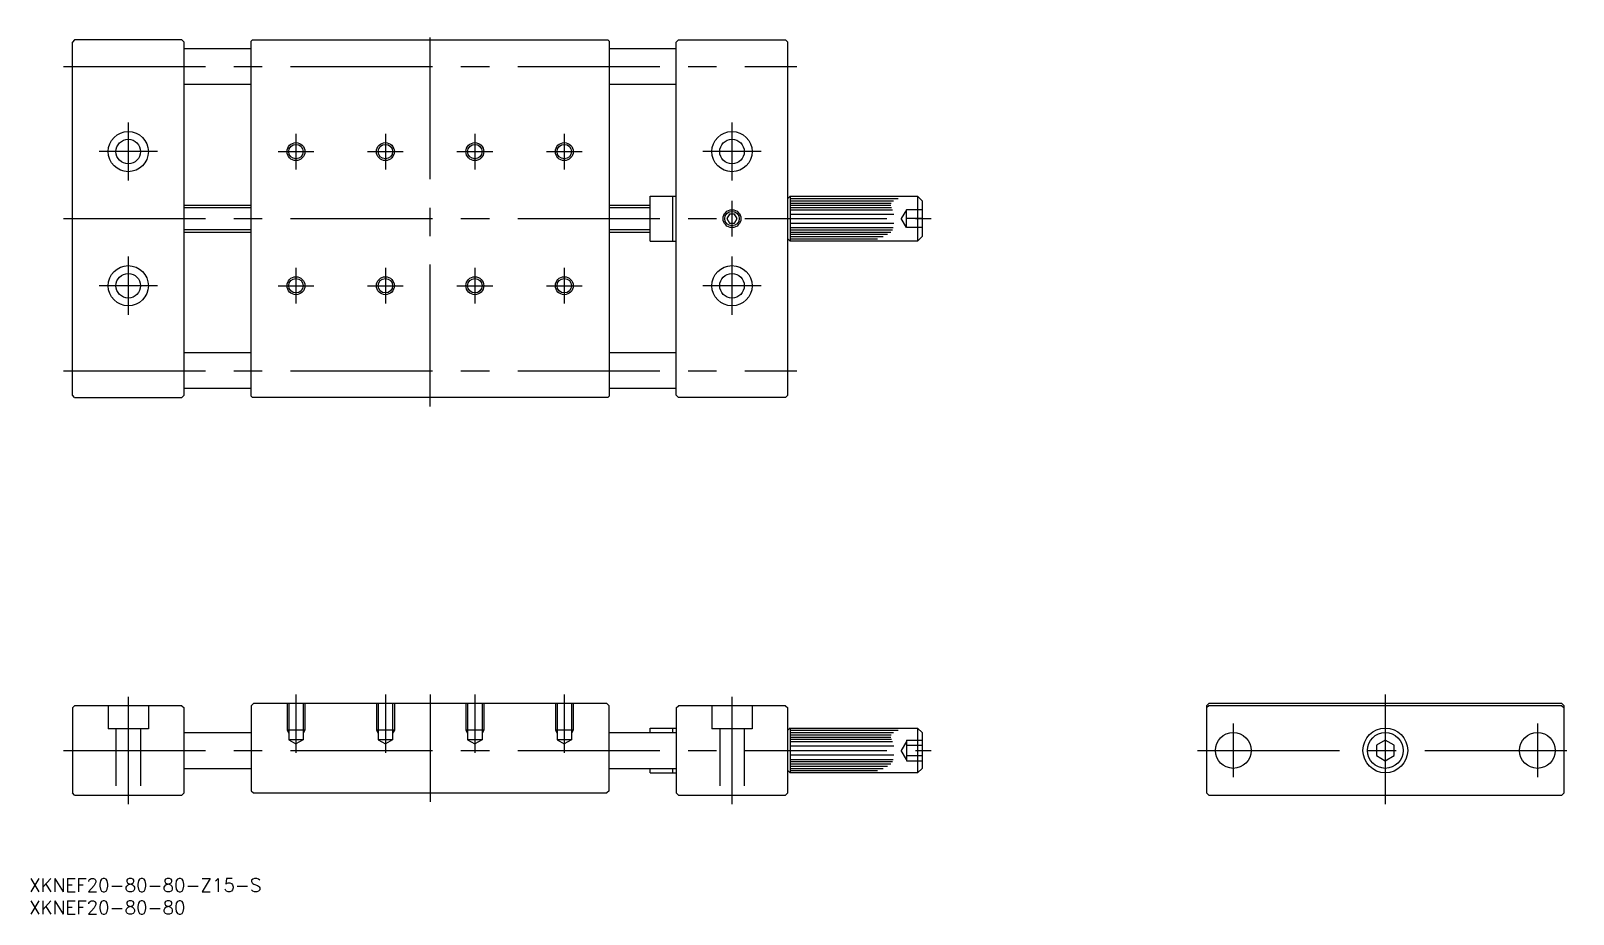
# Model space of a CAD drawing. Extents: x -303 to 42, y -37 to 161.
import ezdxf

# ---------------------------------------------------------------- set-up
doc = ezdxf.new("R2010")
doc.units = 0
doc.linetypes.add('CENTER', pattern=[50.8, 31.75, -6.35, 6.35, -6.35])
doc.linetypes.add('DASHED', pattern=[19.05, 12.7, -6.35])
doc.layers.get('0').update_dxf_attribs({"linetype": 'CONTINUOUS'})
doc.layers.add('CENTER', color=1, linetype='CONTINUOUS')
doc.styles.get("Standard").update_dxf_attribs({"font": 'txt.shx', "height": 3, "bigfont": 'bigfont.shx'})

# ---------------------------------------------------------------- blocks, each defined once
blk = doc.blocks.new('*U2')
at = {"color": 7, "linetype": 'CONTINUOUS'}
blk.add_text('XKNEF20-80-80-Z15-S', height=3, dxfattribs=at).set_placement((-303.26, -31.61))
blk = doc.blocks.new('*U3')
at = {"color": 7, "linetype": 'CONTINUOUS'}
blk.add_text('XKNEF20-80-80', height=3, dxfattribs=at).set_placement((-303.26, -36.61))

msp = doc.modelspace()

# ---------------------------------------------------------------- linework, layer by layer
at = {"color": 7, "linetype": 'CONTINUOUS'}
for p, q in [((-293.09, 158.93), (-293.59, 158.43)), ((-269.09, 158.93), (-293.09, 158.93)), ((-269.09, 158.93), (-268.59, 158.43)), ((-253.29, 158.93), (-253.59, 158.63)), ((-253.29, 158.93), (-173.89, 158.93)), ((-173.59, 158.63), (-173.89, 158.93)), ((-158.09, 158.93), (-158.59, 158.43)), ((-158.09, 158.93), (-134.09, 158.93)), ((-134.09, 158.93), (-133.59, 158.43)), ((-293.59, 79.43), (-293.59, 158.43)), ((-268.59, 79.43), (-268.59, 158.43)), ((-253.59, 156.93), (-268.59, 156.93)), ((-253.59, 79.23), (-253.59, 158.63)), ((-173.59, 158.63), (-173.59, 79.23)), ((-158.59, 156.93), (-173.59, 156.93)), ((-158.59, 79.43), (-158.59, 158.43)), ((-133.59, 79.43), (-133.59, 158.43)), ((-253.59, 148.93), (-268.59, 148.93)), ((-158.59, 148.93), (-173.59, 148.93)), ((-268.59, 121.93), (-253.59, 121.93)), ((-173.59, 121.93), (-164.39, 121.93)), ((-164.39, 113.93), (-164.39, 123.93)), ((-164.39, 123.93), (-159.29, 123.93)), ((-159.29, 113.93), (-159.29, 123.93)), ((-159.29, 123.93), (-158.59, 123.93)), ((-133.09, 123.93), (-133.59, 123.43)), ((-133.09, 123.93), (-104.59, 123.93)), ((-133.09, 123.93), (-133.09, 113.93)), ((-133.09, 123.43), (-108.91, 123.43)), ((-133.09, 122.93), (-109.95, 122.93)), ((-133.09, 122.43), (-110.52, 122.43)), ((-133.09, 121.93), (-110.58, 121.93)), ((-133.09, 121.43), (-110.42, 121.43)), ((-133.09, 120.93), (-110.2, 120.93)), ((-104.59, 123.93), (-104.59, 113.93)), ((-104.59, 123.93), (-103.59, 122.93)), ((-103.59, 122.93), (-103.59, 114.93)), ((-146.66, 119.93), (-147.24, 118.93)), ((-147.24, 118.93), (-146.66, 117.93)), ((-145.51, 119.93), (-146.66, 119.93)), ((-146.66, 117.93), (-145.51, 117.93)), ((-144.93, 118.93), (-145.51, 119.93)), ((-145.51, 117.93), (-144.93, 118.93)), ((-133.09, 119.93), (-109.93, 119.93)), ((-133.09, 117.93), (-109.92, 117.93)), ((-268.59, 115.93), (-253.59, 115.93)), ((-173.59, 115.93), (-164.39, 115.93)), ((-164.39, 113.93), (-159.29, 113.93)), ((-159.29, 113.93), (-158.59, 113.93)), ((-133.09, 113.93), (-133.59, 114.43)), ((-133.09, 116.93), (-110.04, 116.93)), ((-133.09, 116.43), (-110.21, 116.43)), ((-133.09, 115.93), (-110.57, 115.93)), ((-133.09, 115.43), (-111.32, 115.43)), ((-133.09, 114.93), (-112.32, 114.93)), ((-133.09, 114.43), (-113.57, 114.43)), ((-104.59, 113.93), (-133.09, 113.93)), ((-103.59, 114.93), (-104.59, 113.93)), ((-253.59, 88.93), (-268.59, 88.93)), ((-158.59, 88.93), (-173.59, 88.93)), ((-293.09, 78.93), (-293.59, 79.43)), ((-268.59, 79.43), (-269.09, 78.93)), ((-253.59, 80.93), (-268.59, 80.93)), ((-158.59, 80.93), (-173.59, 80.93)), ((-158.09, 78.93), (-158.59, 79.43)), ((-133.59, 79.43), (-134.09, 78.93)), ((-293.09, 78.93), (-269.09, 78.93)), ((-253.59, 79.23), (-253.29, 78.93)), ((-173.89, 78.93), (-253.29, 78.93)), ((-173.59, 79.23), (-173.89, 78.93)), ((-134.09, 78.93), (-158.09, 78.93)), ((-253.09, 10.5), (-253.59, 10)), ((-174.09, 10.5), (-253.09, 10.5)), ((-174.09, 10.5), (-173.59, 10)), ((-39.5, 10.5), (-40, 10)), ((39.5, 10.5), (-39.5, 10.5)), ((40, 10), (39.5, 10.5)), ((-293.09, 10), (-293.59, 9.5)), ((-293.59, 9.5), (-293.59, -9.5)), ((-269.09, 10), (-293.09, 10)), ((-269.09, 10), (-268.59, 9.5)), ((-268.59, -9.5), (-268.59, 9.5)), ((-253.59, 10), (-253.59, -9)), ((-173.59, -9), (-173.59, 10)), ((-158.59, 9.5), (-158.09, 10)), ((-158.59, 9.5), (-158.59, -9.5)), ((-134.09, 10), (-158.09, 10)), ((-134.09, 10), (-133.59, 9.5)), ((-133.59, -9.5), (-133.59, 9.5)), ((-40, 10), (-40, -9.5)), ((-39.5, 10), (-40, 9.5)), ((39.5, 10), (-39.5, 10)), ((39.5, 10), (40, 9.5)), ((40, -9.5), (40, 10)), ((-268.59, 4), (-253.59, 4)), ((-173.59, 4), (-158.59, 4)), ((-164.39, 4), (-164.39, 5)), ((-164.39, 5), (-159.29, 5)), ((-159.29, 4), (-159.29, 5)), ((-159.29, 5), (-158.59, 5)), ((-133.09, 5), (-133.59, 4.5)), ((-133.09, 5), (-104.59, 5)), ((-133.09, 5), (-133.09, -5)), ((-133.09, 4.5), (-108.91, 4.5)), ((-133.09, 4), (-109.95, 4)), ((-133.09, 3.5), (-110.52, 3.5)), ((-104.59, 5), (-104.59, -5)), ((-104.59, 5), (-103.59, 4)), ((-103.59, 4), (-103.59, -4)), ((-133.09, 3), (-110.58, 3)), ((-133.09, 2.5), (-110.42, 2.5)), ((-133.09, 2), (-110.2, 2)), ((-133.09, 1), (-109.93, 1)), ((0, 2.31), (-2, 1.15)), ((-2, 1.15), (-2, -1.15)), ((2, 1.15), (0, 2.31)), ((2, -1.15), (2, 1.15)), ((-133.09, -1), (-109.92, -1)), ((-133.09, -2), (-110.04, -2)), ((-133.09, -2.5), (-110.21, -2.5)), ((-133.09, -3), (-110.57, -3)), ((-2, -1.15), (0, -2.31)), ((0, -2.31), (2, -1.15)), ((-268.59, -4), (-253.59, -4)), ((-173.59, -4), (-158.59, -4)), ((-164.39, -5), (-164.39, -4)), ((-164.39, -5), (-159.29, -5)), ((-159.29, -5), (-159.29, -4)), ((-159.29, -5), (-158.59, -5)), ((-133.09, -5), (-133.59, -4.5)), ((-133.09, -3.5), (-111.32, -3.5)), ((-133.09, -4), (-112.32, -4)), ((-133.09, -4.5), (-113.57, -4.5)), ((-104.59, -5), (-133.09, -5)), ((-103.59, -4), (-104.59, -5)), ((-293.09, -10), (-293.59, -9.5)), ((-293.09, -10), (-269.09, -10)), ((-268.59, -9.5), (-269.09, -10)), ((-253.59, -9), (-253.09, -9.5)), ((-253.09, -9.5), (-174.09, -9.5)), ((-173.59, -9), (-174.09, -9.5)), ((-158.59, -9.5), (-158.09, -10)), ((-158.09, -10), (-134.09, -10)), ((-133.59, -9.5), (-134.09, -10)), ((-39.5, -10), (-40, -9.5)), ((-39.5, -10), (39.5, -10)), ((40, -9.5), (39.5, -10))]:
    msp.add_line(p, q, dxfattribs=at)
at = {"color": 3, "linetype": 'CONTINUOUS'}
for p, q in [((-268.59, 121.39), (-253.59, 121.39)), ((-173.59, 121.39), (-164.39, 121.39)), ((-268.59, 116.47), (-253.59, 116.47)), ((-173.59, 116.47), (-164.39, 116.47))]:
    msp.add_line(p, q, dxfattribs=at)
at = {"color": 3, "linetype": 'DASHED'}
for p, q in [((-107.09, 120.93), (-108.24, 118.93)), ((-103.59, 120.93), (-107.09, 120.93)), ((-107.09, 116.93), (-107.09, 120.93)), ((-107.09, 116.93), (-108.24, 118.93)), ((-103.59, 118.93), (-107.09, 118.93)), ((-103.59, 116.93), (-107.09, 116.93)), ((-245.59, 10.5), (-245.59, 4.5)), ((-245.21, 10.5), (-245.21, 2.4)), ((-241.97, 10.5), (-241.97, 2.4)), ((-241.59, 10.5), (-241.59, 4.5)), ((-225.59, 10.5), (-225.59, 4.5)), ((-225.21, 10.5), (-225.21, 2.4)), ((-221.97, 10.5), (-221.97, 2.4)), ((-221.59, 10.5), (-221.59, 4.5)), ((-205.59, 10.5), (-205.59, 4.5)), ((-205.21, 10.5), (-205.21, 2.4)), ((-201.97, 10.5), (-201.97, 2.4)), ((-201.59, 10.5), (-201.59, 4.5)), ((-185.59, 10.5), (-185.59, 4.5)), ((-185.21, 10.5), (-185.21, 2.4)), ((-181.97, 10.5), (-181.97, 2.4)), ((-181.59, 10.5), (-181.59, 4.5)), ((-285.59, 10), (-285.59, 4.8)), ((-276.59, 10), (-276.59, 4.8)), ((-150.59, 10), (-150.59, 4.8)), ((-141.59, 10), (-141.59, 4.8)), ((-276.59, 4.8), (-285.59, 4.8)), ((-283.84, 4.8), (-283.84, -10)), ((-278.34, 4.8), (-278.34, -10)), ((-245.59, 4.5), (-245.21, 3.84)), ((-241.59, 4.5), (-245.59, 4.5)), ((-241.59, 4.5), (-241.97, 3.84)), ((-225.59, 4.5), (-225.21, 3.84)), ((-221.59, 4.5), (-225.59, 4.5)), ((-221.59, 4.5), (-221.97, 3.84)), ((-205.59, 4.5), (-205.21, 3.84)), ((-201.59, 4.5), (-205.59, 4.5)), ((-201.59, 4.5), (-201.97, 3.84)), ((-185.59, 4.5), (-185.21, 3.84)), ((-181.59, 4.5), (-185.59, 4.5)), ((-181.59, 4.5), (-181.97, 3.84)), ((-141.59, 4.8), (-150.59, 4.8)), ((-148.84, 4.8), (-148.84, -10)), ((-143.34, 4.8), (-143.34, -10)), ((-245.21, 2.4), (-243.59, 1.46)), ((-241.97, 2.4), (-245.21, 2.4)), ((-241.97, 2.4), (-243.59, 1.46)), ((-225.21, 2.4), (-223.59, 1.46)), ((-221.97, 2.4), (-225.21, 2.4)), ((-221.97, 2.4), (-223.59, 1.46)), ((-205.21, 2.4), (-203.59, 1.46)), ((-201.97, 2.4), (-205.21, 2.4)), ((-201.97, 2.4), (-203.59, 1.46)), ((-185.21, 2.4), (-183.59, 1.46)), ((-181.97, 2.4), (-185.21, 2.4)), ((-181.97, 2.4), (-183.59, 1.46)), ((-107.09, 2), (-108.24, 0)), ((-107.09, -2), (-108.24, 0)), ((-107.09, 2.31), (-103.59, 2.31)), ((-107.09, 2.31), (-107.09, -2.31)), ((-107.09, 1.15), (-103.59, 1.15)), ((-107.09, -1.15), (-103.59, -1.15)), ((-107.09, -2.31), (-103.59, -2.31))]:
    msp.add_line(p, q, dxfattribs=at)
at = {"color": 7, "linetype": 'CONTINUOUS'}
for centre, radius in [((-281.09, 133.93), 4.5), ((-146.09, 133.93), 4.5), ((-281.09, 133.93), 2.75), ((-243.59, 133.93), 1.62), ((-223.59, 133.93), 1.62), ((-203.59, 133.93), 1.62), ((-183.59, 133.93), 1.62), ((-146.09, 133.93), 2.75), ((-146.09, 118.93), 1.62), ((-281.09, 103.93), 4.5), ((-146.09, 103.93), 4.5), ((-281.09, 103.93), 2.75), ((-243.59, 103.93), 1.62), ((-223.59, 103.93), 1.62), ((-203.59, 103.93), 1.62), ((-183.59, 103.93), 1.62), ((-146.09, 103.93), 2.75), ((-34, 0), 4), ((0, 0), 5), ((0, 0), 4), ((34, 0), 4)]:
    msp.add_circle(centre, radius, dxfattribs=at)
at = {"color": 3, "linetype": 'CONTINUOUS'}
for centre in [(-243.59, 133.93), (-223.59, 133.93), (-203.59, 133.93), (-183.59, 133.93), (-146.09, 118.93), (-243.59, 103.93), (-223.59, 103.93), (-203.59, 103.93), (-183.59, 103.93)]:
    msp.add_circle(centre, 2, dxfattribs=at)
at = {"layer": 'CENTER', "color": 1, "linetype": 'CENTER'}
for p, q in [((-213.59, 76.93), (-213.59, 160.93)), ((-295.59, 152.93), (-131.59, 152.93)), ((-281.09, 140.43), (-281.09, 127.43)), ((-146.09, 140.43), (-146.09, 127.43)), ((-243.59, 137.93), (-243.59, 129.93)), ((-223.59, 137.93), (-223.59, 129.93)), ((-203.59, 137.93), (-203.59, 129.93)), ((-183.59, 137.93), (-183.59, 129.93)), ((-274.59, 133.93), (-287.59, 133.93)), ((-247.59, 133.93), (-239.59, 133.93)), ((-227.59, 133.93), (-219.59, 133.93)), ((-207.59, 133.93), (-199.59, 133.93)), ((-187.59, 133.93), (-179.59, 133.93)), ((-139.59, 133.93), (-152.59, 133.93)), ((-146.09, 122.93), (-146.09, 114.93)), ((-295.59, 118.93), (-101.59, 118.93)), ((-281.09, 110.43), (-281.09, 97.43)), ((-146.09, 110.43), (-146.09, 97.43)), ((-243.59, 107.93), (-243.59, 99.93)), ((-223.59, 107.93), (-223.59, 99.93)), ((-203.59, 107.93), (-203.59, 99.93)), ((-183.59, 107.93), (-183.59, 99.93)), ((-274.59, 103.93), (-287.59, 103.93)), ((-247.59, 103.93), (-239.59, 103.93)), ((-227.59, 103.93), (-219.59, 103.93)), ((-207.59, 103.93), (-199.59, 103.93)), ((-187.59, 103.93), (-179.59, 103.93)), ((-139.59, 103.93), (-152.59, 103.93)), ((-295.59, 84.93), (-131.59, 84.93)), ((-281.09, 12), (-281.09, -12)), ((-243.59, 12.5), (-243.59, -0.54)), ((-223.59, 12.5), (-223.59, -0.54)), ((-213.59, 12.5), (-213.59, -11.5)), ((-203.59, 12.5), (-203.59, -0.54)), ((-183.59, 12.5), (-183.59, -0.54)), ((-146.09, 12), (-146.09, -12)), ((0, 12.5), (0, -12)), ((-34, 6), (-34, -6)), ((34, 6), (34, -6)), ((-295.59, 0), (-101.59, 0)), ((-42, 0), (42, 0))]:
    msp.add_line(p, q, dxfattribs=at)

# ---------------------------------------------------------------- block references
at = {"color": 7, "linetype": 'CONTINUOUS'}
for name in ['*U2', '*U3']:
    msp.add_blockref(name, (0, 0), dxfattribs=at)

doc.saveas('drawing.dxf')
